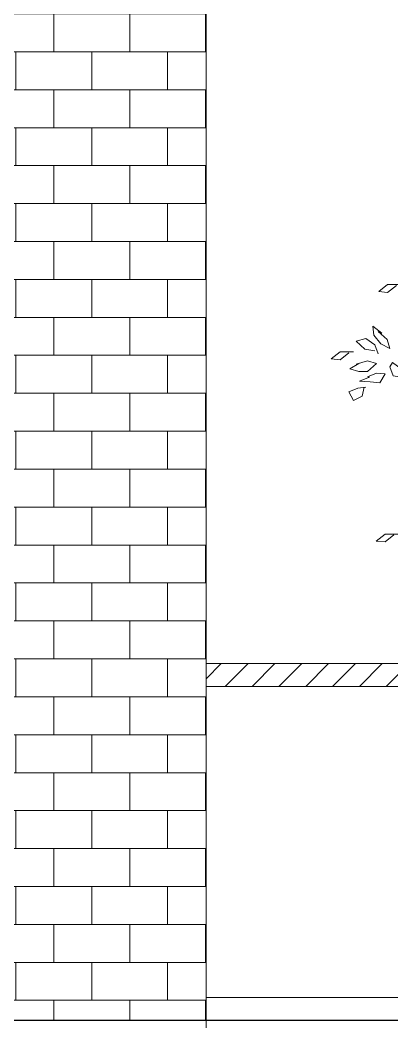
# Model space of a CAD drawing. Header units: millimetres. Extents: x 3614 to 12428, y -844 to 6844.
# Drawn here: x 5537.28 to 5539.73, y -474.43 to -467.79 of the extents above; entities that cross this region are included whole.
import ezdxf

# ---------------------------------------------------------------- set-up
doc = ezdxf.new("R2010")
doc.units = ezdxf.units.MM
doc.header["$LTSCALE"] = 40
doc.header["$MEASUREMENT"] = 0
doc.linetypes.add('DASHED', pattern=[0.75, 0.5, -0.25])
doc.layers.get('0').update_dxf_attribs({"linetype": 'CONTINUOUS', "lineweight": 20})
for name, color, linetype, lineweight in [('E1', 7, 'CONTINUOUS', 20), ('Hidden', 30, 'DASHED', 18), ('landscaping', 3, 'CONTINUOUS', 13), ('Stair', 1, 'CONTINUOUS', 15), ('Wall', 7, 'CONTINUOUS', 30)]:
    doc.layers.add(name, color=color, linetype=linetype, lineweight=lineweight)
pattern_1 = [(45, (-164.59877, -27.99403), (-0.0883883476, 0.0883883476), [])]

# ---------------------------------------------------------------- blocks, each defined once
blk = doc.blocks.new('A$C7D142646')
at = {"lineweight": 9}
for points in [[(158, 1795.1), (136.5, 1778), (115, 1780.1), (136.5, 1797.3), (168.7, 1797.3)], [(113.8, 1683.3), (135.3, 1664), (141.7, 1642.5), (120.3, 1653.2), (103.1, 1674.7), (100.9, 1696.2), (122.4, 1679), (120.3, 1679)], [(113.8, 1629.6), (105.2, 1651.1), (83.8, 1666.1), (60.1, 1659.7), (81.6, 1640.4), (105.2, 1636.1)], [(42.9, 1631.8), (21.5, 1614.6), (0, 1616.8), (21.5, 1633.9), (53.7, 1633.9)], [(60.1, 1603.9), (88, 1612.5), (109.5, 1606), (88, 1586.7), (66.6, 1586.7), (45.1, 1593.2), (66.6, 1606)], [(88, 1573.8), (109.5, 1582.4), (131, 1580.3), (118.1, 1558.8), (94.5, 1561), (68.7, 1563.1), (90.2, 1571.7), (92.3, 1573.8)], [(79.5, 1548.1), (75.2, 1526.6), (53.7, 1515.9), (42.9, 1537.4), (64.4, 1545.9), (83.8, 1548.1)], [(151.9, 1190.1), (130.5, 1172.9), (109, 1175.1), (130.5, 1192.2), (162.7, 1192.2)]]:
    blk.add_lwpolyline(points, dxfattribs=at)
blk.add_lwpolyline([(169.6, 1593.2), (173.9, 1571.7), (150.3, 1576), (141.7, 1597.4), (148.2, 1608.2)], close=True, dxfattribs=at)

msp = doc.modelspace()

# ---------------------------------------------------------------- hatches: boundary and pattern name
at = {"layer": 'E1', "lineweight": 13, "ltscale": 0.05}
h = msp.add_hatch(dxfattribs=at)
h.set_pattern_fill('BRICK', color=256)
h.set_pattern_definition([(0, (0, -27.99403), (0, 0.25), []), (90, (0, -27.99403), (-0.5, 0), [0.25, -0.25]), (90, (0.25, -27.99403), (-0.5, 0), [-0.25, 0.25])])
h.paths.add_polyline_path([(5538.5034, -460.7752), (5531.5834, -460.7752), (5531.5834, -474.3752), (5538.5034, -474.3752)])
h.paths.add_polyline_path([(5528.6934, -460.7752), (5521.7734, -460.7752), (5521.7734, -474.3752), (5528.6934, -474.3752)])
h.paths.add_polyline_path([(5531.5834, -464.0752), (5528.6934, -464.0752), (5528.6934, -463.2252), (5531.5834, -463.2252)])
h.paths.add_polyline_path([(5531.5834, -467.3252), (5528.6934, -467.3252), (5528.6934, -466.4752), (5531.5834, -466.4752)])
h.paths.add_polyline_path([(5531.5834, -474.3752), (5528.6934, -474.3752), (5528.6934, -472.9952), (5531.5834, -472.9952)])
h.paths.add_polyline_path([(5531.5834, -470.5752), (5528.6934, -470.5752), (5528.6934, -469.7252), (5531.5834, -469.7252)])
at = {"layer": 'Hidden', "lineweight": 5, "ltscale": 0.05}
h = msp.add_hatch(dxfattribs=at)
h.set_pattern_fill('ANSI31', color=256)
h.set_pattern_definition(pattern_1)
h.paths.add_polyline_path([(5538.5034, -472.1752), (5540.7034, -472.1752), (5540.7034, -472.0252), (5538.5034, -472.0252)])
h.paths.add_polyline_path([(5472.7434, -472.1752), (5470.5434, -472.1752), (5470.5434, -472.0252), (5472.7434, -472.0252)])
h = msp.add_hatch(dxfattribs=at)
h.set_pattern_fill('ANSI31', color=256)
h.set_pattern_definition(pattern_1)
h.paths.add_polyline_path([(5472.7434, -472.1752), (5470.5434, -472.1752), (5470.5434, -472.0252), (5472.7434, -472.0252)])
h.paths.add_polyline_path([(5538.5034, -472.1752), (5540.7034, -472.1752), (5540.7034, -472.0252), (5538.5034, -472.0252)])

# ---------------------------------------------------------------- linework, layer by layer
at = {"layer": 'E1', "ltscale": 0.05}
msp.add_line((5538.5034, -460.7752), (5538.5034, -474.4252), dxfattribs=at)
at = {"layer": 'Hidden', "linetype": 'Continuous', "lineweight": 5, "ltscale": 0.05}
msp.add_lwpolyline([(5538.5034, -472.1752), (5540.7034, -472.1752), (5540.7034, -472.0252), (5538.5034, -472.0252)], close=True, dxfattribs=at)
msp.add_lwpolyline([(5538.5034, -472.1752), (5540.7034, -472.1752), (5540.7034, -472.0252), (5538.5034, -472.0252)], close=True, dxfattribs=at)
at = {"layer": 'Stair', "ltscale": 0.05}
for p, q in [((5538.5034, -474.2252), (5540.1079, -474.2252)), ((5538.5034, -474.3752), (5540.1079, -474.3752))]:
    msp.add_line(p, q, dxfattribs=at)
at = {"layer": 'Wall', "ltscale": 0.05}
msp.add_line((5469.8034, -474.3752), (5543.0303, -474.3752), dxfattribs=at)

# ---------------------------------------------------------------- block references
at = {"layer": 'landscaping', "xscale": 0.0027170445115538, "yscale": 0.0027170445115538, "zscale": 0.0027170445115538}
msp.add_blockref('A$C7D142646', (5539.3283, -474.4105), dxfattribs=at)

doc.saveas('drawing.dxf')
